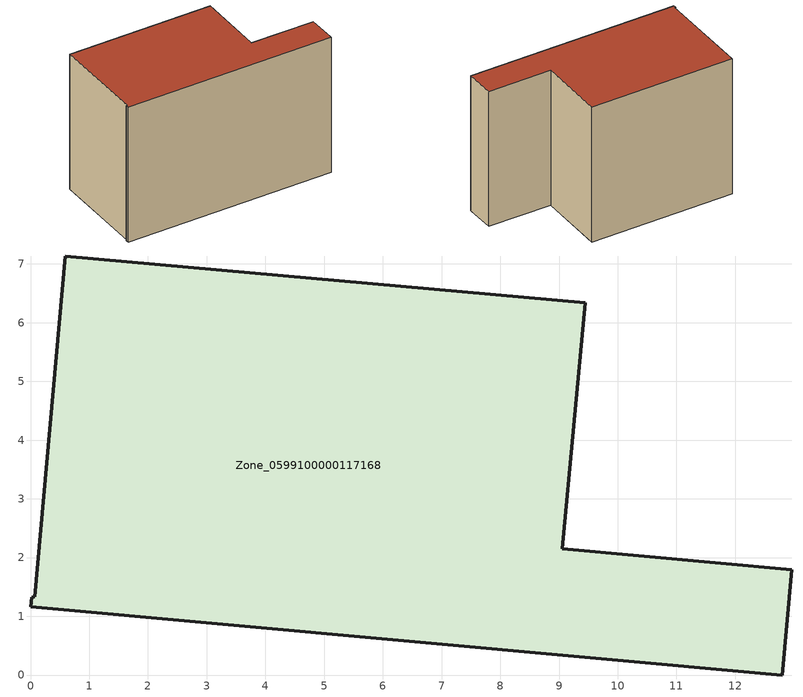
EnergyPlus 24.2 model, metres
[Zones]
Zone_0599100000117168
 floor ground (C_G): 0.07,1.33 0.59,7.14 9.45,6.34 9.06,2.15 12.97,1.79 12.8,0 0,1.16 0.02,1.33 z0
 wall outside (C_F): 12.8,0 12.97,1.79 9.06,2.15 9.45,6.34 0.59,7.14 0.07,1.33 0.02,1.33 0,1.16 12.8,0 z0:8.7
 roof outside (C_R): 9.45,6.34 0.59,7.14 0.07,1.33 0.02,1.33 0,1.16 12.8,0 12.97,1.79 9.06,2.15 z8.7
[BUILDING]
Pand.0599100000117168: North Axis=0; Terrain=City; Loads Convergence Tolerance Value=0.04; Temperature Convergence Tolerance Value=0.4; Solar Distribution=FullExterior; Maximum Number of Warmup Days=25; Minimum Number of Warmup Days=1
[Site:Location]
Rotterdam.The.Hague.AP_ZH_NLD Design_Conditions: Latitude=51.96; Longitude=4.45; Time Zone=1; Elevation=-4.5
[SITE:GROUNDTEMPERATURE:BUILDINGSURFACE]
18, 18, 18, 18, 18, 18, 18, 18, 18, 18, 18, 18
[MATERIAL] Thermal Absorptance=0.9; Solar Absorptance=0.7; Visible Absorptance=0.7
Name | Roughness | Thickness | Conductivity | Density | Specific Heat
G.TI.1975-1991 | MediumSmooth | 0.15 | 0.288461 | 540 | 1210
F.TI.1975-1991 | Rough | 0.3 | 0.230769 | 1920 | 840
R.TI.1975-1991 | MediumRough | 0.2 | 0.153846 | 1500 | 1000
[CONSTRUCTION]
C_G: G.TI.1975-1991
C_F: F.TI.1975-1991
C_R: R.TI.1975-1991
[ZONE]
Zone_0599100000117168: Type=1; Multiplier=1; Ceiling Height=Autocalculate; Volume=Autocalculate; Floor Area=autocalculate; Part of Total Floor Area=Yes
[ZONEINFILTRATION:DESIGNFLOWRATE]
Infil_Zone_0599100000117168: Zone or ZoneList or Space or SpaceList=Zone_0599100000117168; Schedule=AlwaysOn; Design Flow Rate Calculation Method=Flow/Area; Flow Rate per Floor Area=0.003; Constant Term Coefficient=1; Temperature Term Coefficient=0; Velocity Term Coefficient=0; Velocity Squared Term Coefficient=0
[HVACTEMPLATE:ZONE:IDEALLOADSAIRSYSTEM]
Zone_0599100000117168: Maximum Heating Supply Air Temperature=50; Minimum Cooling Supply Air Temperature=13; Maximum Heating Supply Air Humidity Ratio=0.0156; Minimum Cooling Supply Air Humidity Ratio=0.0077; Heating Limit=NoLimit; Cooling Limit=NoLimit; Dehumidification Control Type=ConstantSensibleHeatRatio; Cooling Sensible Heat Ratio=0.7; Dehumidification Setpoint=60; Humidification Control Type=None; Humidification Setpoint=30; Outdoor Air Method=None; Outdoor Air Flow Rate per Person=0.00944; Outdoor Air Flow Rate per Zone Floor Area=0; Outdoor Air Flow Rate per Zone=0; Demand Controlled Ventilation Type=None; Outdoor Air Economizer Type=NoEconomizer; Heat Recovery Type=None; Sensible Heat Recovery Effectiveness=0.7; Latent Heat Recovery Effectiveness=0.65
[ZONECONTROL:THERMOSTAT]
ThermostatControl_Zone_0599100000117168: Zone or ZoneList=Zone_0599100000117168; Control Type Schedule=DualSetpointControlType; Control 1=Thermostat_Zone_0599100000117168; Temperature Difference Between Cutout And Setpoint=0
[THERMOSTATSETPOINT:DUALSETPOINT]
Thermostat_Zone_0599100000117168: Heating Setpoint Temperature Schedule=HeatingSetpoint_Zone_0599100000117168; Cooling Setpoint Temperature Schedule=CoolingSetpoint_Zone_0599100000117168
[SCHEDULE:COMPACT]
HeatingSetpoint_Zone_0599100000117168: Through: 12/31, For: AllDays, Until: 24:00, 21
CoolingSetpoint_Zone_0599100000117168: Through: 12/31, For: AllDays, Until: 24:00, 24
DualSetpointControlType: Through: 12/31, For: AllDays, Until: 24:00, 4
AlwaysOn: Through: 12/31, For: AllDays, Until: 24:00, 1
